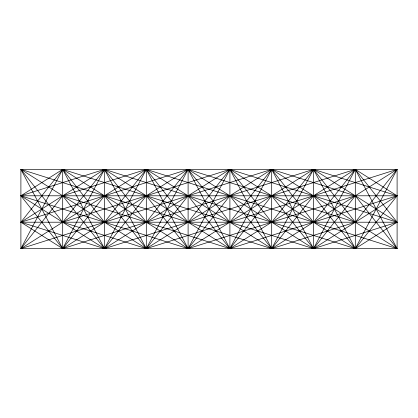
<?xml version="1.0" encoding="UTF-8"?>
<svg xmlns="http://www.w3.org/2000/svg" width="418" height="418" viewBox="0 0 418 418"><rect width="100%" height="100%" fill="white"/><g stroke="black" fill="none" stroke-linecap="round" stroke-linejoin="round"><path stroke-width="0.63" d="M104.5 169.368L62.7 248.632L20.9 222.209L62.7 169.368L313.5 248.632L397.1 222.209L355.3 169.368L104.5 248.632L20.9 222.209L104.5 169.368L355.3 248.632L397.1 222.209L313.5 169.368L62.7 248.632L20.9 195.791L62.7 169.368L188.1 248.632L355.3 195.791L397.1 248.632L20.9 248.632L20.9 169.368L397.1 169.368L397.1 248.632L146.3 169.368L62.7 195.791L20.9 248.632L271.7 169.368L355.3 195.791L313.5 248.632L188.1 169.368L20.9 222.209L397.1 222.209L229.9 169.368L62.7 222.209L20.9 169.368L271.7 248.632L355.3 222.209L397.1 169.368L146.3 248.632L62.7 222.209L104.5 169.368L229.9 248.632L397.1 195.791L355.3 169.368L229.9 248.632L62.7 195.791L104.5 248.632L229.9 169.368L355.3 248.632L397.1 195.791L313.5 169.368L188.1 248.632L20.9 195.791L104.5 169.368L146.3 222.209L188.1 169.368L355.3 222.209L313.5 169.368L271.7 222.209L229.9 169.368L188.1 222.209L146.3 169.368L20.9 248.632L62.7 169.368L104.5 222.209L146.3 169.368L271.7 248.632L397.1 169.368L355.3 248.632L313.5 195.791L271.7 248.632L229.9 195.791L188.1 248.632L146.3 195.791L104.5 248.632L20.9 195.791L397.1 195.791L313.5 248.632L271.7 195.791L229.9 248.632L188.1 195.791L146.3 248.632L20.9 169.368L62.7 248.632L188.1 169.368L229.9 222.209L271.7 169.368L397.1 248.632L355.3 169.368L313.5 222.209L271.7 169.368L146.3 248.632L104.5 195.791L62.7 248.632L62.7 169.368L104.5 248.632L146.3 169.368L188.1 248.632L229.9 169.368L271.7 248.632L313.5 169.368L355.3 248.632L355.3 169.368L313.5 248.632L271.7 169.368L229.9 248.632L188.1 169.368L146.3 248.632L104.5 169.368L104.5 248.632M313.5 169.368L313.5 248.632M271.7 169.368L271.7 248.632M229.9 169.368L229.9 248.632M188.1 169.368L188.1 248.632M146.3 169.368L146.3 248.632"/></g></svg>
